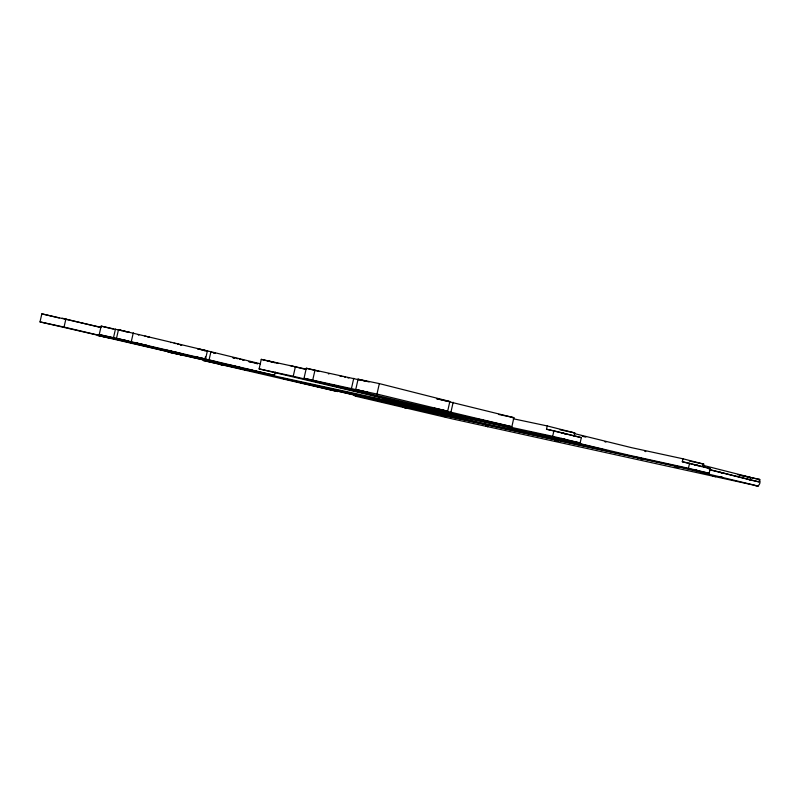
<?xml version="1.0" encoding="UTF-8"?>
<svg xmlns="http://www.w3.org/2000/svg" width="800" height="800" viewBox="0 0 800 800"><rect width="100%" height="100%" fill="white"/><g stroke="black" fill="none" stroke-linecap="round" stroke-linejoin="round"><path stroke-width="1.2" d="M701.96 466.69L682.3 461.75L682.96 458.79L631.53 447.66L574.16 433.53M689.54 463.31L710.22 468.51L709.15 473.31L688.44 468.26L689.54 463.31L682.3 461.75M682.96 458.79L703.76 464.11L703.12 466.98L710.22 468.51M749.16 479.75L758.91 481.87L759.46 479.39L737.51 474.64M758.53 486.15L679.06 466.97L356.17 396.34L452.43 418.91L754.39 485.27C758.68 488.19 761.31 482.74 759.46 479.39M482.71 420.29L478.1 419.18L511.86 426.7L513.89 417.66L436.45 398.61L440.59 399.65M577.19 443.77L529.43 432.04L580.14 442.95L581.33 437.64L546.49 429.22L547.22 425.94L513.08 418.72M580.14 442.95L552.67 436.3L553.9 430.8L546.49 429.22M574.04 436.08L574.75 432.91L547.22 425.94M332.04 384.97L304.03 378.29L306.29 368.24L362.41 380.55M312.7 380.2L314.98 370.14M511.86 426.7L434.28 408.26L447.67 411.17L449.86 401.45L379.34 383.6L358.07 379.21L355.74 389.52L367.98 392.44L351.43 388.59L353.75 378.31M447.67 411.17L376.97 394.06L379.34 383.6M450.98 411.97L453.16 402.29M205.49 356.66L204.96 358.98L205.9 359.21M205.53 359.04L207.39 350.87L118.47 329.73L116.51 338.31L205.53 359.04L195.68 356.89L200.42 357.91M201.16 358.18L209.05 359.87L210.91 351.72L197.53 348.76L203.01 350.1M259.1 368.91L293.23 376.25L432.72 409.68L399.92 402.58L383.63 398.68L403.03 402.83L259.1 368.91L261.27 359.36L306.35 369.17M251.64 370.21L247 369.21L274.5 375.34L275.25 372.05M293.23 376.25L295.46 366.46M107.78 337.5L40 321.9L41.85 313.85L100.94 327.32M40 321.9L64.04 327.07L65.93 318.85M256.93 371.54L99.22 334.6L101.16 326.13L121.94 330.71M99.22 334.6L113.5 337.66L115.46 329.1M131.31 341.49L133.3 332.8M304.02 378.28L351.43 388.59M759.95 479.54L740.01 475.28M577.13 443.77L572.72 442.86M204.28 350.7L205.08 350.86M138.91 334.75L138.02 334.57L138.86 334.87M232.83 357.64L234.89 358.08M242.39 359.94L243.95 360.22L243.05 359.97M357.66 379.35L358.89 379.61M119.9 330.21L120.76 330.39M123.77 331.02L129.68 332.43M363.59 380.85L365.83 381.31M127.19 331.95L129.53 332.43M339.91 376.05L342.1 376.51M170.63 342.47L171.21 342.59M180.22 344.81L181.72 345.09L180.11 344.64M441.62 399.92L448.28 401.31L447.4 401.09M204.19 350.35L207.75 351.09L206.81 350.86M255.1 363.2L257.47 363.7M498.52 414.42L513.89 417.66M147.2 345.59L148.53 345.85L135.66 342.91L147.18 345.59M147.91 336.98L149.09 337.23M213.53 352.94L214.66 353.18M560.13 429.81L574.75 432.91M402.39 406.51L405.01 407.12M355.74 389.52L376.97 394.06M644.79 451.37L645.79 451.59M355.35 389.57L356.58 389.83M689.38 461.03L703.76 464.11M121.81 339.56L122.62 339.74M124.08 340.18L128.75 341.19L113.5 337.66M332.76 385.13L334.67 385.51L332.05 384.82L455.17 414.11C453.17 414.05 436.48 409.84 433.67 409.45M485.69 426.13L487.61 426.58M487.94 426.65L486.02 426.2M344.26 376.96L345.49 377.23M251.94 370.38L252.74 370.55M487.89 421.41L489.07 421.67M237.47 367.91L490.47 422.89M485.52 421.81L552.67 436.3M242.52 369.16L246.77 370.09L203.25 360.49L332.03 390.32L337.84 391.56L280.36 377.86L350.64 393.13L424.34 410.47L427.9 411.2L373.47 398.11L495.81 424.64L572.14 442.73M489.78 422.83L495.74 424.13L491.5 423.11M712.88 476.04C710.42 475.54 718.99 477.39 714.07 476.34M237.92 368.08L238.71 368.25M550.35 436.65L544.31 435.41L605.8 450.13L480.19 422.77L391.39 402.08L387.18 401.21L453.02 416.8L386.97 402.42L293.3 380.78L295.19 381.27M688.44 468.26L629.8 455.38L551.04 436.8M397.04 405.01L397.77 405.17M641 458.28L635.19 457.01L638.33 457.76M643.13 458.81L644.13 459.03M642.07 458.64L394.18 404.32M709.15 473.31L639.4 458M721.72 472.67L720.19 472.37M721.99 472.78L723.86 473.17L720.53 472.45M564.08 433.44L561.79 432.95L562.5 433.15M564.25 433.55L566.6 434.04L563.02 433.27M562.87 438.83C555.78 437.32 570.15 440.45 563.04 438.93M642.09 458.97C636.76 457.82 647.96 460.32 642.63 459.09M402.73 406.59L403.58 406.78M404.67 407.05L403.82 406.86M720.75 477.03C715.11 475.82 726.73 478.36 721.02 477.13M444.63 416.48C440.77 415.64 448.9 417.47 445.01 416.57M405.96 408L404.72 407.74M406.17 408.07L407.41 408.33M236.29 358.39L237.82 358.73M696.28 465.17C689.99 463.69 702.92 466.67 696.62 465.18M695.2 470.03C688.96 468.58 701.85 471.53 695.53 470.06M676.35 467.33C671.54 466.22 681.48 468.49 676.56 467.35M355.36 395.76C350.26 394.57 360.65 396.96 355.55 395.77M174.11 343.23L175.76 343.61M173.88 351.83C195.84 357.06 151.72 346.68 173.28 351.82M405 407.81L407.14 408.27M347.66 377.72L348.88 378.01M144.91 336.09L146.55 336.47M210.72 352.11L212.25 352.47M239.36 359.08L240.81 359.42M209.05 359.87L274.5 375.34M393.5 404.24L389.89 403.39L397.35 405.13L295.58 381.36M64.04 327.07L209.14 361.21L167.97 351.98L181.68 354.92L179.45 354.37M178.96 354.25L97.49 335.41L111.04 338.31L108.33 337.63M177.38 343.98L178.86 344.34M62.13 318.18L100.68 327.5M41.85 313.85L59.28 317.99M483.8 420.53L487.7 421.47L433.89 409.5M118.47 329.73L122.71 330.76M257.61 363.69L248.74 361.56L250.72 362.04M123.98 331.21L126.02 331.7M101.16 326.13L113.3 329.08M328.99 373.96L328.35 373.8M210.91 351.72L260.52 363.82M582.21 436.23L585.81 437.11M213.62 352.8L215.51 353.27M268.1 360.92L278.34 363.47M261.27 359.36L274.58 362.67M148.02 336.83L149.2 337.12M233.1 357.8L234.09 358.05M604.97 441.84L605.98 442.09M319.18 371.51L306.31 368.25M709.19 469.46L758.91 481.87M553.9 430.8L581.33 437.64M710.34 469.96L749.93 479.83L750.48 477.35L702.54 465.19M289.69 365.45L305.33 369.34M369.11 381.94L358.07 379.21M230.53 365.31L242.19 367.97L230.53 365.31M219.42 364.26L223.29 365.14L219.42 364.26M555.01 440.69L558.15 441.4L555.01 440.69M202.46 358.67L214.08 361.34L202.46 358.67"/></g></svg>
